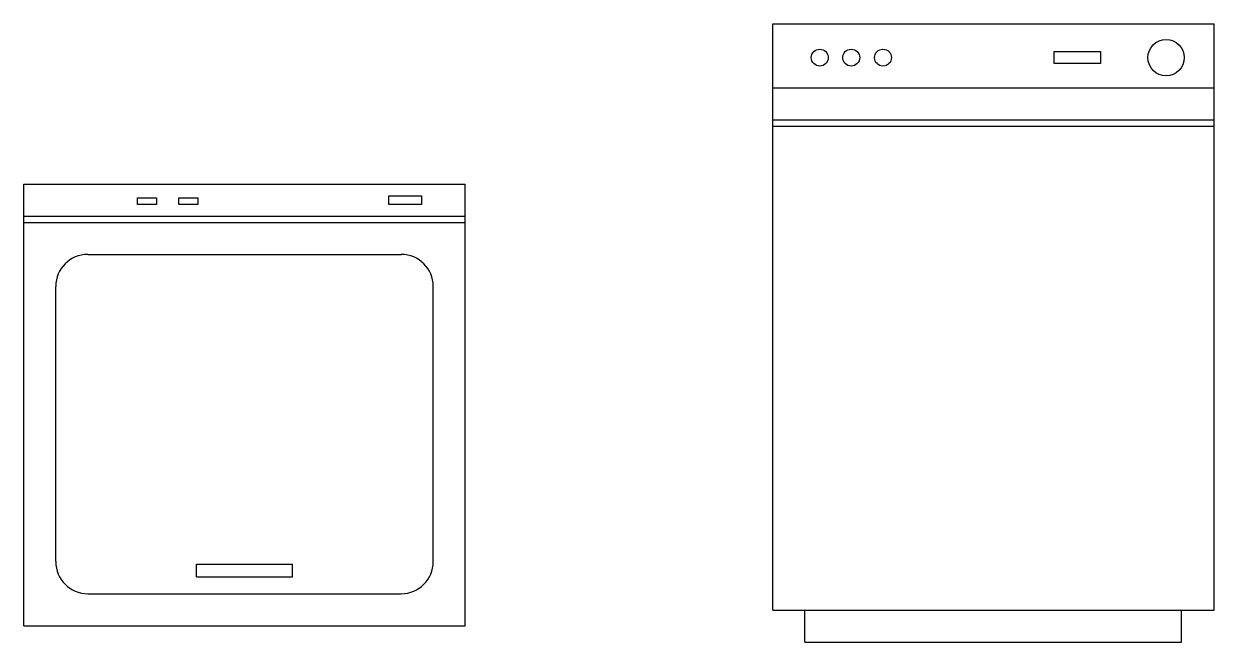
# Model space of a CAD drawing. Extents: x 0.65 to 2.39, y 0.57 to 1.48.
import ezdxf

# ---------------------------------------------------------------- set-up
doc = ezdxf.new("R2010")
doc.units = 0
doc.layers.get('0').update_dxf_attribs({"linetype": 'CONTINUOUS'})

msp = doc.modelspace()

# ---------------------------------------------------------------- linework, layer by layer
at = {"color": 0}
for p, q in [((1.745, 0.6169), (1.745, 1.4756)), ((1.745, 1.4756), (2.3918, 1.4756)), ((2.3918, 0.6169), (2.3918, 1.4756)), ((1.745, 1.3819), (2.3918, 1.3819)), ((1.745, 1.335), (2.3918, 1.335)), ((1.745, 1.3256), (2.3918, 1.3256)), ((0.6471, 0.5941), (0.6471, 1.241)), ((0.6471, 1.241), (1.294, 1.241)), ((1.294, 0.5941), (1.294, 1.241)), ((0.6471, 1.1941), (1.294, 1.1941)), ((0.6471, 1.1848), (1.294, 1.1848)), ((0.7409, 1.1379), (1.2003, 1.1379)), ((0.694, 0.6879), (0.694, 1.091)), ((1.2471, 0.6879), (1.2471, 1.091)), ((0.9003, 0.6843), (1.0409, 0.6843)), ((0.9003, 0.6656), (0.9003, 0.6843)), ((1.0409, 0.6656), (1.0409, 0.6843)), ((0.9003, 0.6656), (1.0409, 0.6656)), ((0.7409, 0.641), (1.2003, 0.641)), ((1.745, 0.6169), (2.3918, 0.6169)), ((1.7918, 0.57), (1.7918, 0.6169)), ((2.3437, 0.57), (2.3437, 0.6169)), ((0.6471, 0.5941), (1.294, 0.5941)), ((1.7918, 0.57), (2.3437, 0.57))]:
    msp.add_line(p, q, dxfattribs=at)
for points in [[(2.1575, 1.4173), (2.1575, 1.435), (2.2251, 1.435), (2.2251, 1.4173)], [(1.1819, 1.2109), (1.1819, 1.2235), (1.2298, 1.2235), (1.2298, 1.2109)], [(0.8139, 1.2109), (0.8139, 1.221), (0.8417, 1.221), (0.8417, 1.2109)], [(0.8744, 1.2109), (0.8744, 1.221), (0.9021, 1.221), (0.9021, 1.2109)]]:
    msp.add_lwpolyline(points, close=True, dxfattribs=at)
for centre, radius in [((2.3213, 1.4261), 0.0266), ((1.8137, 1.4261), 0.0124), ((1.8599, 1.4261), 0.0124), ((1.9064, 1.4261), 0.0124)]:
    msp.add_circle(centre, radius, dxfattribs=at)
for centre, start, end in [((0.7409, 1.091), 90, 180), ((1.2003, 1.091), 0, 90), ((0.7409, 0.6879), 180, 270), ((1.2003, 0.6879), 270, 0)]:
    msp.add_arc(centre, 0.0469, start, end, dxfattribs=at)

doc.saveas('drawing.dxf')
